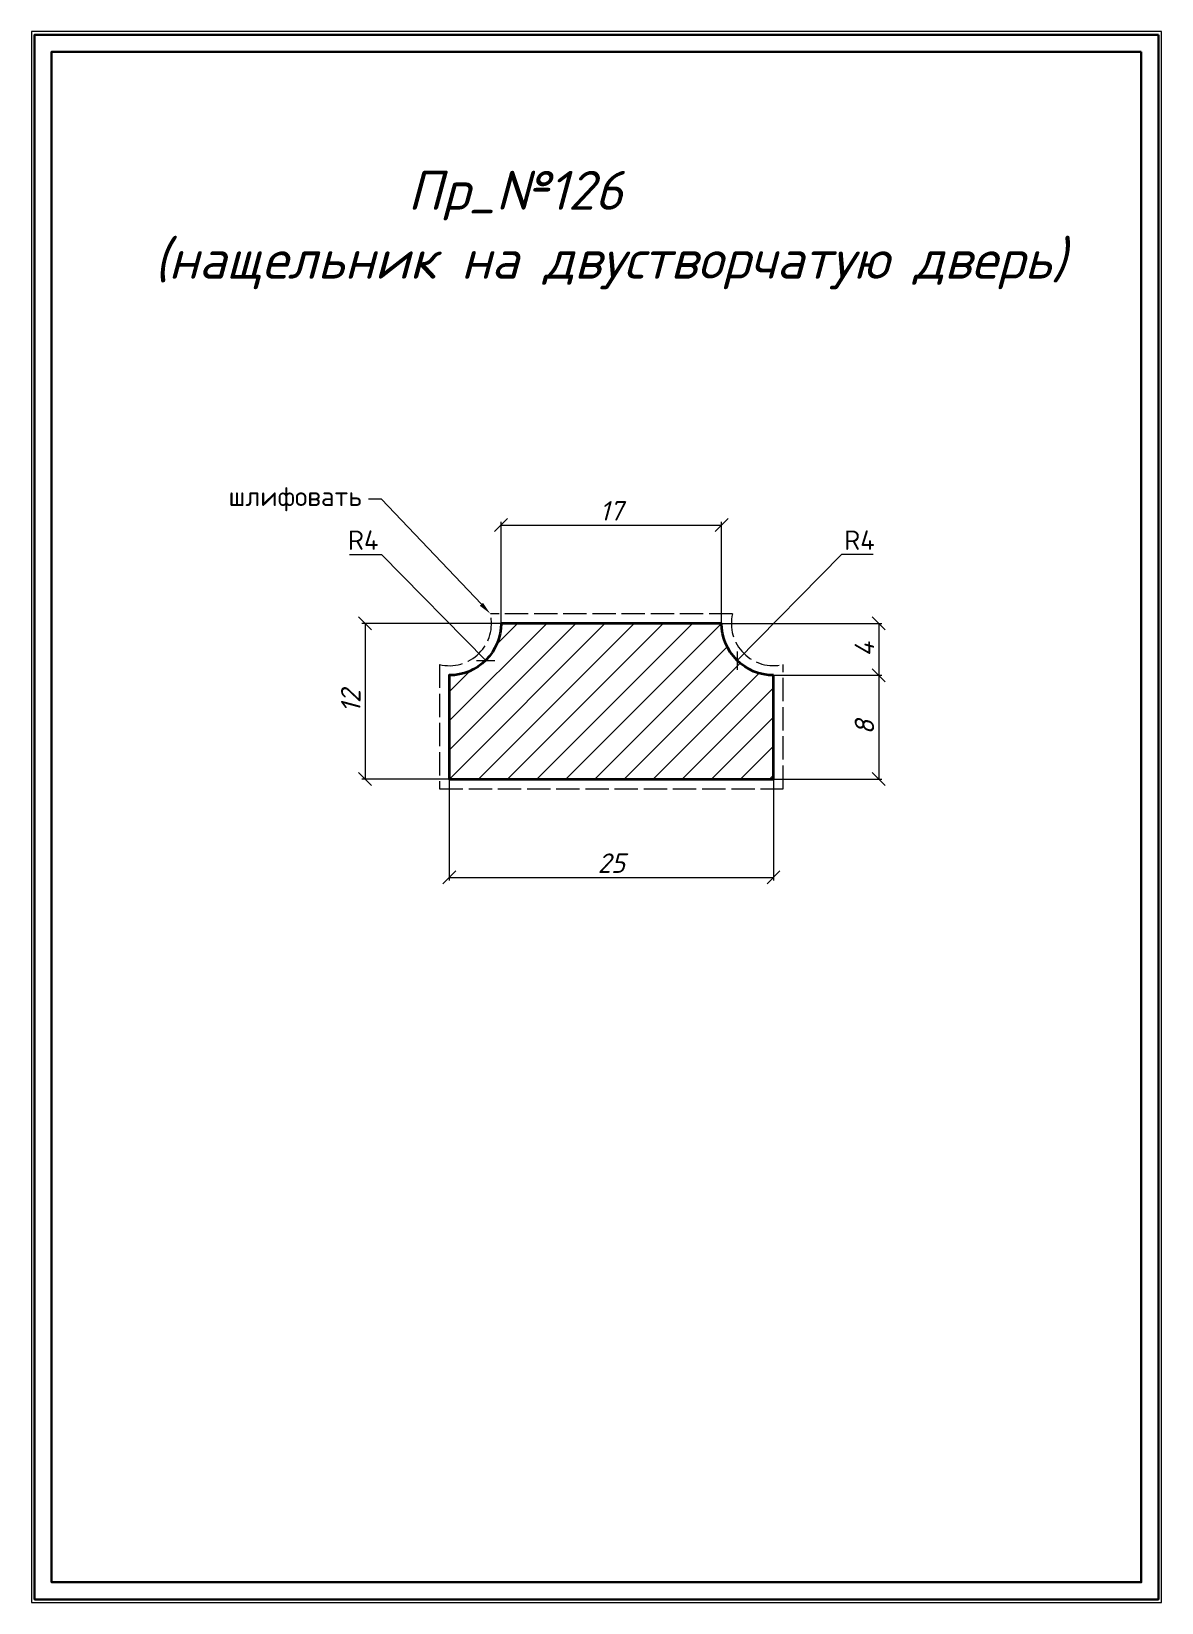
# Model space of a CAD drawing. Header units: millimetres. Extents: x 0 to 87, y -1167 to -1046.
import ezdxf
from ezdxf import colors
from ezdxf.entities.mleader import LeaderData, LeaderLine
from ezdxf.math import Vec2, Vec3

# ---------------------------------------------------------------- set-up
doc = ezdxf.new("R2010")
doc.units = ezdxf.units.MM
doc.linetypes.add('ACAD_ISO02W100', pattern=[15, 12, -3])
doc.layers.get('0').update_dxf_attribs({"lineweight": 13})
for name, color, linetype, lineweight in [('профили', 1, 'Continuous', 35), ('служебный слой ЛИНИИ ПУНКТИРНЫЕ', 7, 'ACAD_ISO02W100', 13), ('служебный слой НАДПИСИ', 7, 'Continuous', 13), ('служебный слой РАЗМЕРЫ', 7, 'Continuous', 9), ('служебный слой ШТАМП', 7, 'Continuous', 30), ('служебный слой ШТРИХОВКА', 7, 'Continuous', 5)]:
    doc.layers.add(name, color=color, linetype=linetype, lineweight=lineweight)
doc.styles.add('ЕСКД', font='isocpeur.ttf', dxfattribs={"oblique": 15})
doc.styles.add('ЕСКД профили размеры', font='isocpeur.ttf')
doc.styles.add('ЕСКД профили текст', font='isocpeur.ttf')
doc.dimstyles.new('ЕСКД', dxfattribs={"dimtxt": 3.5, "dimasz": 2.5, "dimexe": 0.25, "dimexo": 0, "dimgap": 0.35, "dimtad": 1, "dimdec": 1, "dimzin": 9, "dimtxsty": 'ЕСКД', "dimblk": 'OBLIQUE', "dimcen": 0, "dimclrd": 256, "dimclre": 256, "dimclrt": 256, "dimadec": 1, "dimazin": 0, "dimtfac": 1, "dimtdec": 1, "dimtmove": 0, "dimatfit": 3, "dimldrblk": 'DOTSMALL', "dimfxl": 1, "dimlwd": -1, "dimlwe": -1, "dimarcsym": 0})
doc.dimstyles.new('ЕСКД профили$4', dxfattribs={"dimtxt": 1.5, "dimasz": 1, "dimexe": 0.3, "dimexo": 0, "dimgap": 0.35, "dimtad": 1, "dimtoh": 1, "dimdec": 1, "dimzin": 9, "dimtxsty": 'ЕСКД профили размеры', "dimblk": 'OBLIQUE', "dimcen": 0, "dimse1": 1, "dimclrd": 256, "dimclre": 256, "dimclrt": 256, "dimadec": 1, "dimazin": 0, "dimtfac": 1, "dimtdec": 1, "dimtofl": 0, "dimtmove": 0, "dimatfit": 3, "dimldrblk": 'DOTSMALL', "dimfxl": 1, "dimlwd": -1, "dimlwe": -1, "dimarcsym": 2})

# ---------------------------------------------------------------- blocks, each defined once
blk = doc.blocks.new('_OBLIQUE')
at = {"color": 0, "linetype": 'ByBlock'}
blk.add_line((-0.5, -0.5), (0.5, 0.5), dxfattribs=at)
blk = doc.blocks.new('*D4')
at = {"layer": 'Defpoints', "color": 0, "transparency": 16777216}
for p in [(59.77, -1088.89), (56.96, -1091.74)]:
    blk.add_point(p, dxfattribs=at)
at = {"layer": 'служебный слой РАЗМЕРЫ', "transparency": 16777216}
for p, q in [((62.19, -1086.42), (54.16, -1094.6)), ((64.64, -1086.42), (62.19, -1086.42))]:
    blk.add_line(p, q, dxfattribs=at)
at = {"layer": 'служебный слой РАЗМЕРЫ', "transparency": 16777216, "rotation": 225.513839811514}
blk.add_blockref('_OBLIQUE', (54.16, -1094.6), dxfattribs=at)
at = {"layer": 'служебный слой РАЗМЕРЫ', "transparency": 16777216, "insert": (63.59, -1085.32), "char_height": 1.5, "attachment_point": 5, "style": 'ЕСКД профили размеры'}
blk.add_mtext('R4', dxfattribs=at)
blk = doc.blocks.new('_DotSmall')
at = {"color": 0, "linetype": 'ByBlock', "lineweight": -3, "const_width": 0.5}
blk.add_lwpolyline([(-0.0625, 0, 1), (0.0625, 0, 1)], format="xyb", close=True, dxfattribs=at)
blk = doc.blocks.new('*D3')
at = {"layer": 'Defpoints', "color": 0, "transparency": 16777216}
for p in [(29.16, -1088.89), (31.96, -1091.74)]:
    blk.add_point(p, dxfattribs=at)
at = {"layer": 'служебный слой РАЗМЕРЫ', "transparency": 16777216}
for p, q in [((24.28, -1086.42), (26.73, -1086.42)), ((26.73, -1086.42), (34.77, -1094.6))]:
    blk.add_line(p, q, dxfattribs=at)
at = {"layer": 'служебный слой РАЗМЕРЫ', "transparency": 16777216, "rotation": 314.4861601885042}
blk.add_blockref('_OBLIQUE', (34.77, -1094.6), dxfattribs=at)
at = {"layer": 'служебный слой РАЗМЕРЫ', "transparency": 16777216, "insert": (25.33, -1085.32), "char_height": 1.5, "attachment_point": 5, "style": 'ЕСКД профили размеры'}
blk.add_mtext('R4', dxfattribs=at)
blk = doc.blocks.new('*D8')
at = {"layer": 'Defpoints', "color": 0, "transparency": 16777216}
for p in [(35.96, -1091.74), (25.47, -1103.74), (31.96, -1103.74)]:
    blk.add_point(p, dxfattribs=at)
at = {"layer": 'служебный слой РАЗМЕРЫ', "transparency": 16777216}
for p, q in [((35.96, -1091.74), (25.22, -1091.74)), ((25.47, -1091.74), (25.47, -1103.74)), ((31.96, -1103.74), (25.22, -1103.74))]:
    blk.add_line(p, q, dxfattribs=at)
for p, rotation in [((25.47, -1091.74), 90), ((25.47, -1103.74), 270)]:
    blk.add_blockref('_OBLIQUE', p, dxfattribs=dict(at, rotation=rotation))
at = {"layer": 'служебный слой РАЗМЕРЫ', "transparency": 16777216, "insert": (24.37, -1097.74), "char_height": 1.5, "attachment_point": 5, "rotation": 90, "style": 'ЕСКД'}
blk.add_mtext('12', dxfattribs=at)
blk = doc.blocks.new('*D7')
at = {"layer": 'Defpoints', "color": 0, "transparency": 16777216}
for p in [(56.96, -1095.74), (56.96, -1103.74), (65.07, -1103.74)]:
    blk.add_point(p, dxfattribs=at)
at = {"layer": 'служебный слой РАЗМЕРЫ', "transparency": 16777216}
for p, q in [((56.96, -1095.74), (65.32, -1095.74)), ((65.07, -1095.74), (65.07, -1103.74)), ((56.96, -1103.74), (65.32, -1103.74))]:
    blk.add_line(p, q, dxfattribs=at)
for p, rotation in [((65.07, -1095.74), 90), ((65.07, -1103.74), 270)]:
    blk.add_blockref('_OBLIQUE', p, dxfattribs=dict(at, rotation=rotation))
at = {"layer": 'служебный слой РАЗМЕРЫ', "transparency": 16777216, "insert": (63.97, -1099.74), "char_height": 1.5, "attachment_point": 5, "rotation": 90, "style": 'ЕСКД'}
blk.add_mtext('8', dxfattribs=at)
blk = doc.blocks.new('*D6')
at = {"layer": 'Defpoints', "color": 0, "transparency": 16777216}
for p in [(52.96, -1091.74), (56.96, -1095.74), (65.07, -1095.74)]:
    blk.add_point(p, dxfattribs=at)
at = {"layer": 'служебный слой РАЗМЕРЫ', "transparency": 16777216}
for p, q in [((52.96, -1091.74), (65.32, -1091.74)), ((65.07, -1091.74), (65.07, -1095.74)), ((56.96, -1095.74), (65.32, -1095.74))]:
    blk.add_line(p, q, dxfattribs=at)
for p, rotation in [((65.07, -1091.74), 90), ((65.07, -1095.74), 270)]:
    blk.add_blockref('_OBLIQUE', p, dxfattribs=dict(at, rotation=rotation))
at = {"layer": 'служебный слой РАЗМЕРЫ', "transparency": 16777216, "insert": (63.97, -1093.74), "char_height": 1.5, "attachment_point": 5, "rotation": 90, "style": 'ЕСКД'}
blk.add_mtext('4', dxfattribs=at)

msp = doc.modelspace()

# ---------------------------------------------------------------- hatches: boundary and pattern name
at = {"layer": 'служебный слой ШТРИХОВКА'}
h = msp.add_hatch(dxfattribs=at)
h.set_pattern_fill('ANSI31', color=256, scale=0.5, style=0)
h.set_pattern_definition([(45, (0.1425, -127.5324), (-1.122532, 1.122532), [])])
edge = h.paths.add_edge_path()
edge.add_arc((56.96, -1091.74), 4, 180, 270, ccw=False)
edge.add_line((52.96, -1091.74), (35.96, -1091.74))
edge.add_arc((31.96, -1091.74), 4, -90, 0, ccw=False)
edge.add_line((31.96, -1095.74), (31.96, -1103.74))
edge.add_line((31.96, -1103.74), (56.96, -1103.74))
edge.add_line((56.96, -1103.74), (56.96, -1095.74))

# ---------------------------------------------------------------- linework, layer by layer
at = {"layer": 'профили'}
msp.add_lwpolyline([(56.96, -1095.74, -0.414214), (52.96, -1091.74), (52.96, -1091.74), (35.96, -1091.74, -0.414214), (31.96, -1095.74), (31.96, -1103.74), (56.96, -1103.74)], format="xyb", close=True, dxfattribs=at)
at = {"layer": 'служебный слой ЛИНИИ ПУНКТИРНЫЕ', "ltscale": 0.15}
msp.add_lwpolyline([(57.71, -1094.91, -0.558221), (53.8, -1090.99), (35.13, -1090.99, -0.558221), (31.21, -1094.91), (31.21, -1104.49), (57.71, -1104.49)], format="xyb", close=True, dxfattribs=at)
at = {"layer": 'служебный слой ШТАМП', "color": 6, "lineweight": 5, "ltscale": 100}
msp.add_lwpolyline([(86.88, -1046.1), (-0.25, -1046.1), (-0.25, -1167.23), (86.88, -1167.23)], close=True, dxfattribs=at)
at = {"layer": 'служебный слой ШТАМП', "ltscale": 100}
for points in [[(86.63, -1046.35), (0, -1046.35), (0, -1166.98), (86.63, -1166.98)], [(85.31, -1047.66), (1.31, -1047.66), (1.31, -1165.66), (85.31, -1165.66)]]:
    msp.add_lwpolyline(points, close=True, dxfattribs=at)

# ---------------------------------------------------------------- texts
at = {"layer": 'служебный слой НАДПИСИ', "style": 'ЕСКД', "oblique": 15}
for s, p in [('Пр_№126', (28.76, -1059.85)), ('(нащельник на двустворчатую дверь)', (9.2, -1065.16))]:
    msp.add_text(s, height=3, dxfattribs=at).set_placement(p)

# ---------------------------------------------------------------- dimensions: what is measured, and where the dimension line sits
at = {"layer": 'служебный слой РАЗМЕРЫ'}
for base, p1, p2 in [((52.96, -1084.16), (35.96, -1091.74), (52.96, -1091.74)), ((56.96, -1111.32), (31.96, -1103.74), (56.96, -1103.74))]:
    msp.add_linear_dim(base=base, p1=p1, p2=p2, dimstyle='ЕСКД', override={"dimtxt": 1.5, "dimasz": 1}, dxfattribs=at).render()
for center, mpoint, picture, middle in [((31.96, -1091.74), (29.16, -1088.89), '*D3', (25.33, -1086.42)), ((56.96, -1091.74), (59.77, -1088.89), '*D4', (63.59, -1086.42))]:
    dim = msp.add_radius_dim(center=center, mpoint=mpoint, dimstyle='ЕСКД профили$4', dxfattribs=at)
    dim.commit()
    dim.dimension.update_dxf_attribs({"geometry": picture, "text_midpoint": middle, "dimtype": 132})
for base, p1, p2, picture, middle in [((25.47, -1103.74), (35.96, -1091.74), (31.96, -1103.74), '*D8', (24.37, -1097.74)), ((65.07, -1095.74), (52.96, -1091.74), (56.96, -1095.74), '*D6', (63.97, -1093.74)), ((65.07, -1103.74), (56.96, -1095.74), (56.96, -1103.74), '*D7', (63.97, -1099.74))]:
    dim = msp.add_linear_dim(base=base, p1=p1, p2=p2, angle=90, dimstyle='ЕСКД', override={"dimtxt": 1.5, "dimasz": 1}, dxfattribs=at)
    dim.commit()
    dim.dimension.update_dxf_attribs({"geometry": picture, "text_midpoint": middle})

# ---------------------------------------------------------------- leaders
ml = msp.add_multileader_mtext('Standard', dxfattribs=at)
ml.set_content('\\A1;шлифовать', color=256, style='ЕСКД профили текст')
ml.set_leader_properties(color=256, linetype='ByLayer', lineweight=-1)
ml.build(insert=Vec2(0, 0))
ml.multileader.update_dxf_attribs({"dogleg_length": 1, "arrow_head_size": 1})
ctx = ml.context
ctx.base_point, ctx.char_height, ctx.arrow_head_size, ctx.landing_gap_size, ctx.plane_origin = Vec3(14.53, -1082.16), 1.5, 1, 0.5, Vec3(34.51, -1059.16)
ctx.text_align_type = 2
notes = []
notes.append((ctx, [(0, (1, 1, 0), (26.73, -1082.16), (-1, 0), 1, [(0, [(35.13, -1090.99)], 0, [])])]))
ctx.mtext.insert, ctx.mtext.alignment, ctx.mtext.flow_direction = Vec3(25.23, -1081.19), 3, 5
for ctx, leaders in notes:
    for number, flags, end, landing, length, lines in leaders:
        leader = LeaderData()
        leader.index, (leader.has_last_leader_line, leader.has_dogleg_vector, leader.attachment_direction) = number, flags
        leader.last_leader_point, leader.dogleg_vector, leader.dogleg_length = Vec3(end), Vec3(landing), length
        for number, points, colour, breaks in lines:
            line = LeaderLine()
            line.index, line.vertices, line.color, line.breaks = number, Vec3.list(points), colors.encode_raw_color(colour), breaks
            leader.lines.append(line)
        ctx.leaders.append(leader)

doc.saveas('drawing.dxf')
